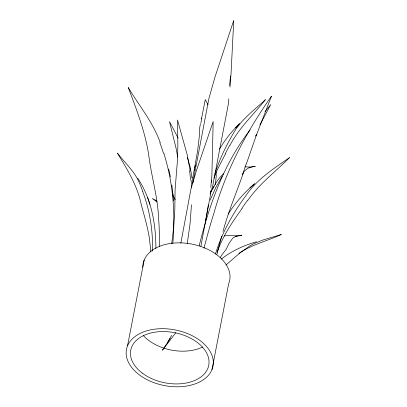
<?xml version="1.0" encoding="UTF-8"?>
<svg xmlns="http://www.w3.org/2000/svg" width="407" height="407" viewBox="0 0 407 407"><rect width="100%" height="100%" fill="white"/><g stroke="black" fill="none" stroke-linecap="round" stroke-linejoin="round"><path stroke-width="0.61" d="M155.871 248.529C155.932 224.155 151.465 198.911 137.764 178.297M152.559 251.114C152.986 230.876 149.888 210.556 142.725 191.6M159.356 246.606L159.422 241.224A387.993 280.611 39.5 0 0 158.567 217.791C157.667 196.759 151.475 176.567 148.835 155.8C145.335 132.117 136.63 109.798 128.266 87.52C139.148 105.769 153.129 122.405 160.251 142.694M191.458 204.69L190.038 223.875L187.271 243.472M172.812 243.457C175.544 213.248 173 182.458 163.894 153.454M211.35 182.407L211.879 175.666L213.171 121.53L196.281 171.042L190.903 189.26L180.82 243.259M210.689 190.786L210.287 195.762L200.9 246.154M193.244 182.265L193.488 179.294L196.22 165.125A364.753 4.446 -79.6 0 0 200.397 143.335L208.913 98.504L215.044 76.892L233.76 20.35L231.054 73.413L230.031 87.047M215.389 184.778L216.234 176.058L216 171.744M194.551 170.553L194.724 168.783M228.846 98.774L228.246 104.635L212.652 186.228L210.17 194.17M208.374 204.797L206.563 215.451M205.499 221.322L206.446 216.066M201.49 118.844L205.276 99.583L208.008 104.721M127.513 345.853L144.2 260.012M211.976 369.632A44.083 28.337 11 0 0 158.048 328.836A44.083 28.337 11 0 0 139.209 374.761A44.083 28.337 11 0 0 211.976 369.632L228.658 283.791A44.083 28.337 11 0 0 191.702 244.063A44.083 28.337 11 0 0 142.821 267.282M192.77 177.834L197.568 151.201L199.399 135.562L199.817 126.806L200.529 123.626M199.176 245.803C209.361 204.777 223.794 163.553 250.147 129.93M216.906 254.344L221.693 235.999M203.948 248.295L207.484 235.032A301.027 97.751 -62.3 0 1 213.97 212.993C225.722 170.777 246.347 131.883 271.464 96.179L256.222 135.597L246.372 163.884M194.836 167.603L195.564 164.866M222.99 231.461C228.342 211.726 236.33 192.867 243.137 173.647M214.871 173.926C219.566 158.995 226.496 144.785 234.539 131.395C242.358 118.59 254.69 109.697 265.486 99.623C253.5 114.693 239.011 127.94 230.026 145.228M215.4 254.06C221.901 233.135 232.539 213.761 245.518 196.189C256.476 179.518 273.509 168.717 289.581 157.585C275.564 171.627 259.427 183.699 247.995 200.152M213.868 178.098L217.465 169.454L225.442 153.907M217.048 252.36C222.654 236.284 232.249 222.166 242.099 208.481M210.19 200.025L215.766 187.581L222.1 176.373M210.801 192.363L214.194 186.218M171.627 335.353L167.765 342.251L162.444 350.198L175.773 332.733M212.474 188.985C215.349 183.389 218.803 177.905 223.591 173.743M259.829 125.086L270.711 104.609L266.163 110.251M167.765 342.251L170.202 338.283M220.243 257.606L222.161 254.487L226.241 249.226L228.846 243.671L232.779 238.075L235.668 236.416L241.895 235.18L235.633 236.223M219.485 149.135C224.847 140.074 231.405 131.751 238.863 124.328L235.424 127.976L239.713 123.418M228.164 214.113C235.241 202.961 244.007 192.908 253.988 184.259L249.995 187.881L254.807 183.471M242.221 174.857C244.414 169.256 249.562 166.672 255.27 166.371L249.008 167.414M255.784 135.958L256.837 134.539L255.703 135.979M265.008 111.655L265.776 110.719M225.87 265.064L240.049 252.879L250.03 245.797L254.187 243.534L262.978 239.993L281.313 234.503C267.302 241.051 251.801 244.495 238.934 253.383M221.332 259.132C231.649 250.895 243.895 245.441 256.507 241.758M224.399 235.923L228.932 235.567L236.864 235.851M250.239 167.043L244.973 166.855M156.726 200.758L152.299 198.545L157.005 201.984M178.164 138.141L169.49 121.627L176.012 148.011L177.737 157.107M172.675 194.439L175.188 199.781M187.423 157.397L190.654 168.829M149.471 202.981L149.888 204.182L147.588 197.573M168.681 169.007L170.441 176.953M190.211 171.108L187.139 154.533L177.508 120.004L177.849 145.401L177.615 158.191L175.061 190.252L174.832 209.183L173.499 228.001A355.723 185.358 70.2 0 1 171.703 243.437M171.861 184.946L173.703 200.951M192.694 183.532L192.15 177.808M191.168 180.418L191.549 187.469M202.584 347.049A39.723 25.534 11 0 1 143.437 335.673M190.4 168.803A148.687 102.406 27.6 0 1 191.926 177.773M201.831 118.106A141.031 14.189 -68.1 0 1 200.91 122.812M159.839 142.699A192.338 133.679 32.6 0 1 163.507 153.434M241.89 208.415A131.649 99.079 -23.9 0 1 247.782 200.066M211.406 180.001A102.91 1.099 -85.6 0 1 210.811 187.52M225.249 153.871A129.945 98.743 -23.5 0 1 229.823 145.177M142.796 191.57A233.918 138.059 -24.7 0 0 140.028 184.498C135.439 172.095 125.234 163.375 117.42 153.129C126.74 168.544 136.452 184.035 140.603 201.816C144.037 215.832 148.804 229.584 150.03 244.068A474.119 307.463 -21.9 0 1 150.834 251.847M230.515 75.961A186.727 2.473 -84.5 0 1 229.548 85.582M189.586 170.792A177.844 90.364 63.8 0 1 190.562 180.067M242.913 173.723A156.181 50.956 -66.9 0 1 246.159 163.924M142.226 373.082A39.723 25.534 11 0 0 207.799 368.457A39.723 25.534 11 0 0 159.203 331.695A39.723 25.534 11 0 0 142.226 373.082"/></g></svg>
